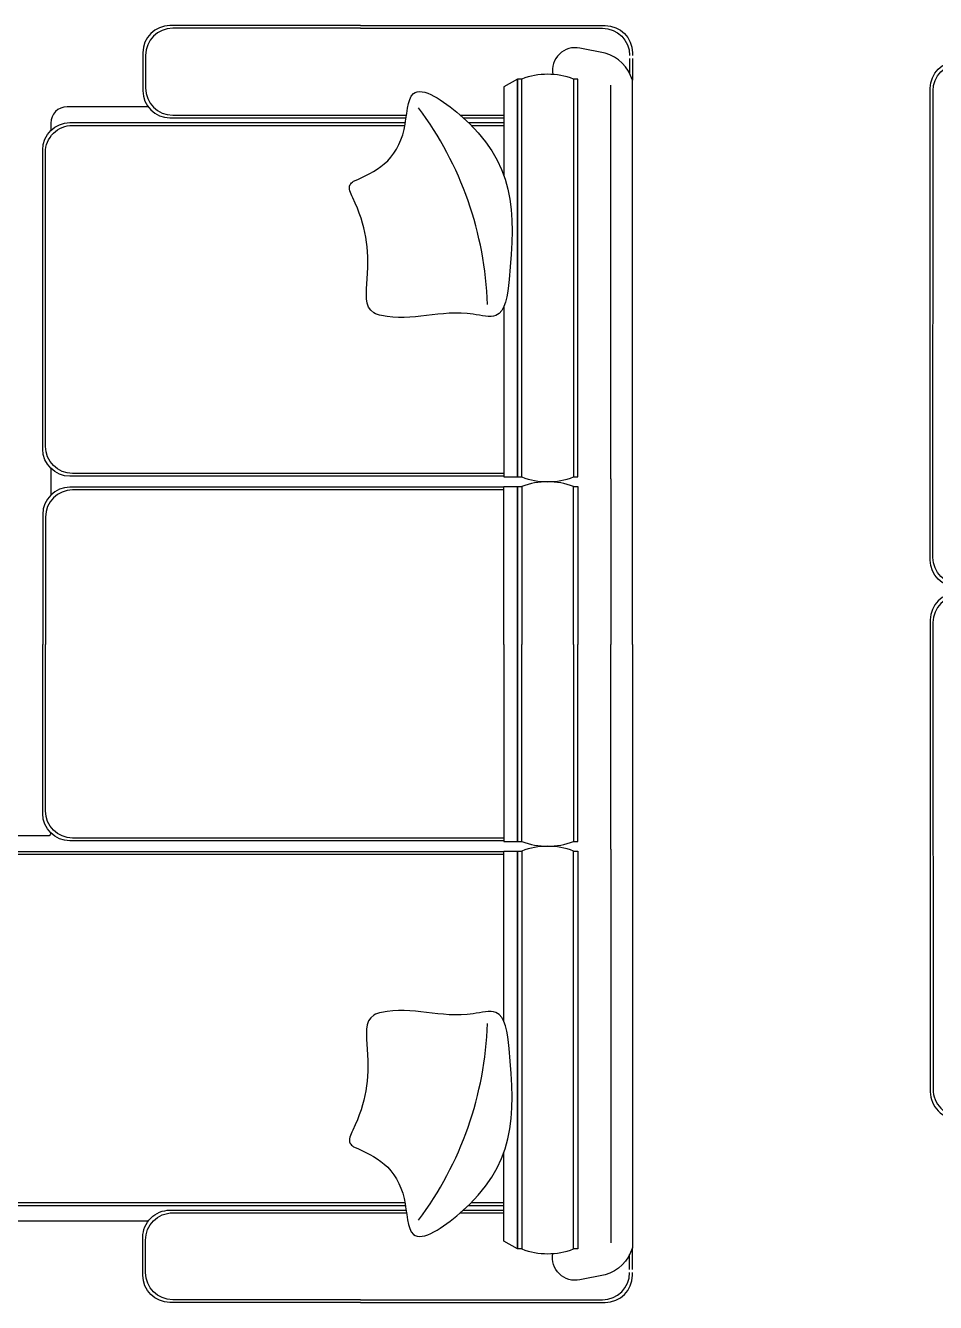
# Model space of a CAD drawing. Header units: millimetres. Extents: x -38686 to 870903, y -23218 to 232707.
# Drawn here: x 50783 to 52457, y 24793 to 27144 of the extents above; entities that cross this region are included whole.
import ezdxf

# ---------------------------------------------------------------- set-up
doc = ezdxf.new("R2010")
doc.units = ezdxf.units.MM
doc.header["$LTSCALE"] = 10
doc.layers.add('40 - Detail Outline', color=142, linetype='Continuous')

msp = doc.modelspace()

# ---------------------------------------------------------------- linework, layer by layer
at = {"layer": '40 - Detail Outline', "color": 0}
for p, q in [((51894.42800171796, 27083.73014253757), (51894.42800171796, 27056.33918058128)), ((51899.42800171796, 27083.73014253757), (51899.42800171796, 27043.59829810726)), ((51859.9096795987, 26310.06682483379), (51859.9096795987, 27034.40780409361)), ((50829.31284253305, 26329.27503197865), (50829.31284253305, 26279.84485454626)), ((51859.9096795987, 26310.06682483379), (51859.90967959876, 26004.96415496403)), ((51859.9096795987, 25627.86148509425), (51859.90967959876, 26004.96415496403)), ((51859.9096795987, 25627.86148509425), (51859.9096795987, 24903.52050583443)), ((51894.42800171796, 24854.19816739046), (51894.42800171796, 24881.58912934675)), ((51899.42800171796, 24854.19816739046), (51899.42800171796, 24894.33001182078))]:
    msp.add_line(p, q, dxfattribs=at)
for points in [[(51399.54809165516, 27144.48175871189), (51048.78964309857, 27144.48175871193, 0.414213562373095), (50998.78964309857, 27094.48175871193), (50998.78964309857, 27024.520649714, 0.414213562373095), (51048.78964309857, 26974.520649714), (51483.07715188502, 26974.520649714)], [(51399.54809165516, 27139.48175871193), (51053.78964309857, 27139.48175871196, 0.414213562373095), (51003.78964309857, 27089.48175871193), (51003.78964309857, 27029.520649714, 0.414213562373095), (51053.78964309857, 26979.52064971403), (51483.77954617279, 26979.520649714)], [(51399.54809165516, 27144.48175871189), (51849.42800171796, 27144.48175871193, -0.414213562373095), (51899.42800171796, 27094.48175871193), (51899.42800171796, 27089.48175871193)], [(51399.54809165516, 27139.48175871193), (51844.42800171796, 27139.48175871196, -0.414213562373095), (51894.42800171796, 27089.48175871193)], [(51899.42800171796, 26004.96415496403), (51899.42800171796, 27043.59829810726, 0.258142868669452), (51849.42800171796, 27093.59829810726), (51802.82003842079, 27102.94460929757, 0.5290298042293569), (51753.07277116372, 27054.37081066066, 0.3850498036581981)], [(52981.30072322529, 26110.26372394201), (52497.56854155724, 26110.26687745783, -0.414213562373095), (52447.5688508981, 26160.26718679677), (52447.57201885237, 27028.98749799183, -0.414213562373095), (52497.57232819131, 27078.98718865098), (52525.17614346766, 27078.98700762212)], [(52976.17850754154, 26115.26375742266), (52502.56857249115, 26115.26684652375, -0.414213562373095), (52452.56888183198, 26165.26715586269), (52452.57198791829, 27023.98746705793, -0.414213562373095), (52502.57229725725, 27073.98715771707), (52524.60458228918, 27073.98701314239)], [(51008.63037402061, 26994.73419126178), (50859.43577433523, 26994.73419126178, 0.414213562373095), (50829.43577433523, 26964.73419126178), (50829.43577433523, 26951.15893698546)], [(51663.13256103132, 26314.63037103797), (50864.66818159237, 26314.63037103797, -0.414213562373095), (50814.66818159237, 26364.63037103797), (50814.66818159237, 26915.6810920838, -0.414213562373095), (50864.66818159237, 26965.68109208376), (51481.77361372873, 26965.6810920838)], [(51663.13256103132, 26319.63037103797), (50869.66818159237, 26319.63037103794, -0.414213562373095), (50819.66818159237, 26369.63037103794), (50819.66818159237, 26910.68109208376, -0.414213562373095), (50869.66818159237, 26960.68109208373), (51480.9445546678, 26960.6810920838)], [(51663.13256103138, 26294.48951548694), (50864.66818159242, 26294.48951548694, 0.414213562373095), (50814.66818159242, 26244.48951548694), (50814.66818159242, 26004.96415496403)], [(51663.13256103138, 26289.48951548694), (50869.66818159242, 26289.48951548697, 0.414213562373095), (50819.66818159242, 26239.48951548697), (50819.66818159242, 26004.96415496403)], [(52981.30072322529, 26100.12966196613), (52497.56854155724, 26100.12650845035, 0.414213562373095), (52447.5688508981, 26050.12619911137), (52447.57201885237, 25181.40588791635, 0.414213562373095), (52497.57232819131, 25131.40619725721), (52525.17614346766, 25131.40637828601)], [(52976.17850754154, 26095.12962848552), (52502.56857249115, 26095.12653938443, 0.414213562373095), (52452.56888183198, 26045.12623004549), (52452.57198791826, 25186.40591885025, 0.414213562373095), (52502.5722972572, 25136.40622819111), (52524.60458228918, 25136.40637276574)], [(51663.13256103138, 25643.43879444114), (50864.66818159242, 25643.4387944411, -0.414213562373095), (50814.66818159242, 25693.4387944411), (50814.66818159242, 26004.96415496403)], [(51663.13256103138, 25648.4387944411), (50869.66818159242, 25648.43879444107, -0.414213562373095), (50819.66818159242, 25698.4387944411), (50819.66818159242, 26004.96415496403)], [(51899.42800171796, 26004.964154964), (51899.42800171796, 24894.33001182078, -0.258142868669452), (51849.42800171796, 24844.33001182082), (51802.82003842079, 24834.98370063047, -0.5290298042293569), (51753.07277116372, 24883.5574992674, -0.3850498036581981)], [(50829.31284253305, 25658.08345538178), (50829.31284253305, 25657.35103806808, -0.4142135623729093), (50824.31284253305, 25652.35103806808), (50169.43577433523, 25652.35103806808, 0.414213562373095), (50139.43577433523, 25622.35103806808), (50139.43577433523, 25608.77578379171)], [(51663.13256103132, 25623.29793889007), (50174.66818159237, 25623.29793889007, 0.414213562373095), (50124.66818159237, 25573.29793889007), (50124.66818159237, 25022.24721784428, 0.414213562373095), (50174.66818159237, 24972.24721784428), (51481.77361372873, 24972.24721784428)], [(51663.13256103132, 25618.29793889007), (50179.66818159237, 25618.2979388901, 0.414213562373095), (50129.66818159237, 25568.2979388901), (50129.66818159237, 25027.24721784428, 0.414213562373095), (50179.66818159237, 24977.24721784431), (51480.9445546678, 24977.24721784428)], [(51008.63037402061, 24943.19411866626), (50169.43577433523, 24943.19411866626, -0.414213562373095), (50139.43577433523, 24973.19411866626), (50139.43577433523, 24986.76937294258)], [(51399.54809165516, 24793.44655121615), (51048.78964309857, 24793.44655121615, -0.414213562373095), (50998.78964309857, 24843.44655121615), (50998.78964309857, 24913.40766021407, -0.414213562373095), (51048.78964309857, 24963.40766021404), (51483.07715188502, 24963.40766021407)], [(51399.54809165516, 24798.44655121611), (51053.78964309857, 24798.44655121611, -0.414213562373095), (51003.78964309857, 24848.44655121611), (51003.78964309857, 24908.40766021404, -0.414213562373095), (51053.78964309857, 24958.40766021401), (51483.77954617279, 24958.40766021407)], [(51399.54809165516, 24793.44655121615), (51849.42800171796, 24793.44655121615, 0.414213562373095), (51899.42800171796, 24843.44655121615), (51899.42800171796, 24848.44655121611)], [(51399.54809165516, 24798.44655121611), (51844.42800171796, 24798.44655121611, 0.414213562373095), (51894.42800171796, 24848.44655121611)]]:
    msp.add_lwpolyline(points, format="xyb", dxfattribs=at)
for points in [[(51663.13256103132, 26626.78347675832), (51663.13256103132, 26313.26929409669), (51687.83895888622, 26313.26929409665), (51687.83895888622, 27045.99410234012), (51663.13256103132, 27031.38340614093), (51663.13256103132, 26868.2269739005)], [(51582.98742076935, 26979.52064971397), (51663.13256103132, 26979.52064971397)], [(51588.60843389318, 26974.52064971397), (51663.13256103132, 26974.52064971397)], [(51598.03781709127, 26965.68109208376), (51663.13256103132, 26965.6810920838)], [(51603.0867683322, 26960.6810920838), (51663.13256103132, 26960.6810920838)], [(51663.13256103138, 26004.96415496403), (51663.13256103138, 26295.85059242822), (51687.83895888628, 26295.85059242825), (51687.83895888628, 26004.96415496403)], [(51687.83895888628, 26004.96415496403), (51687.83895888628, 26295.85059242825), (51696.09513724718, 26295.85059242825), (51696.09513724718, 26004.96415496403)], [(51791.17182335712, 26004.96415496403), (51791.17182335712, 26295.85059242825), (51799.42800171801, 26295.85059242825), (51799.42800171801, 26004.96415496403)], [(51663.13256103138, 26004.96415496403), (51663.13256103138, 25642.07771749982), (51687.83895888628, 25642.07771749979), (51687.83895888628, 26004.96415496403)], [(51687.83895888628, 26004.96415496403), (51687.83895888628, 25642.07771749979), (51696.09513724718, 25642.07771749979), (51696.09513724718, 26004.96415496403)], [(51791.17182335712, 26004.96415496403), (51791.17182335712, 25642.07771749979), (51799.42800171801, 25642.07771749979), (51799.42800171801, 26004.96415496403)], [(51663.13256103132, 25311.14483316974), (51663.13256103132, 25624.65901583134), (51687.83895888622, 25624.65901583139), (51687.83895888622, 24891.93420758795), (51663.13256103132, 24906.54490378711), (51663.13256103132, 25069.70133602757)], [(51598.03781709127, 24972.24721784428), (51663.13256103132, 24972.24721784428)], [(51603.0867683322, 24977.24721784424), (51663.13256103132, 24977.24721784424)], [(51582.98742076935, 24958.40766021407), (51663.13256103132, 24958.40766021407)], [(51588.60843389318, 24963.40766021407), (51663.13256103132, 24963.40766021407)]]:
    msp.add_lwpolyline(points, dxfattribs=at)
for points in [[(51687.83895888622, 27045.99410234012), (51687.83895888622, 26313.26929409665), (51696.09513724712, 26313.26929409665), (51696.09513724712, 27045.99410234012)], [(51791.17182335706, 27045.99410234012), (51791.17182335706, 26313.26929409665), (51799.42800171796, 26313.26929409665), (51799.42800171796, 27045.99410234012)], [(51687.83895888622, 24891.93420758795), (51687.83895888622, 25624.65901583139), (51696.09513724712, 25624.65901583139), (51696.09513724712, 24891.93420758795)], [(51791.17182335706, 24891.93420758795), (51791.17182335706, 25624.65901583139), (51799.42800171796, 25624.65901583139), (51799.42800171796, 24891.93420758792)]]:
    msp.add_lwpolyline(points, close=True, dxfattribs=at)
for centre, start, end in [((51743.63348030209, 26920.60925391456), 69.23630554363655, 110.7636944547962), ((51743.63348030209, 26438.65414252218), 249.2363055452038, 290.7636944547962), ((51743.63348030212, 26170.46574400273), 69.23630554520383, 110.7636944547962), ((51743.63348030212, 25767.4625659253), 249.2363055452038, 290.7636944547962), ((51743.63348030209, 25499.27416740586), 69.23630554520383, 110.7636944547962), ((51743.63348030209, 25017.31905601348), 249.2363055452038, 290.7636944563635)]:
    msp.add_arc(centre, 134.094199259731, start, end, dxfattribs=at)
at = {"layer": '40 - Detail Outline', "color": 252}
for centre, start, end in [((50989.20640917003, 26608.9022428569), 1.974088066052994, 36.62936622367581), ((50989.20640917003, 25329.02606707114), 323.3706337763242, 358.0259119339469)]:
    msp.add_arc(centre, 644.1258542451803, start, end, dxfattribs=at)
for points in [[(51386.55009667113, 26857.79290265012), (51442.80642734657, 26889.61504642987), (51479.49540247442, 26953.25907883864), (51496.61689973727, 27019.35102734212), (51582.22438605147, 26980.18539042885), (51672.72383357002, 26676.6522146522), (51648.2645168181, 26610.56026614869), (51606.68370280339, 26613.00792709271), (51437.91458845968, 26610.56026614869), (51423.53165496647, 26615.53570536569), (51411.50002842501, 26678.1489288289), (51385.03054788779, 26827.45777731943), (51380.2178483443, 26851.5396685819), (51386.54410311964, 26857.79341295155)], [(51386.55009667113, 25080.13540727792), (51442.80642734657, 25048.3132634982), (51479.49540247442, 24984.6692310894), (51496.61689973727, 24918.57728258591), (51582.22438605147, 24957.74291949918), (51672.72383357002, 25261.27609527584), (51648.2645168181, 25327.36804377935), (51606.68370280339, 25324.92038283533), (51437.91458845968, 25327.36804377935), (51423.53165496647, 25322.39260456235), (51411.50002842501, 25259.77938109914), (51385.03054788779, 25110.47053260861), (51380.2178483443, 25086.38864134614), (51386.54410311964, 25080.13489697649)]]:
    msp.add_spline(points, degree=3, dxfattribs=at)

doc.saveas('drawing.dxf')
